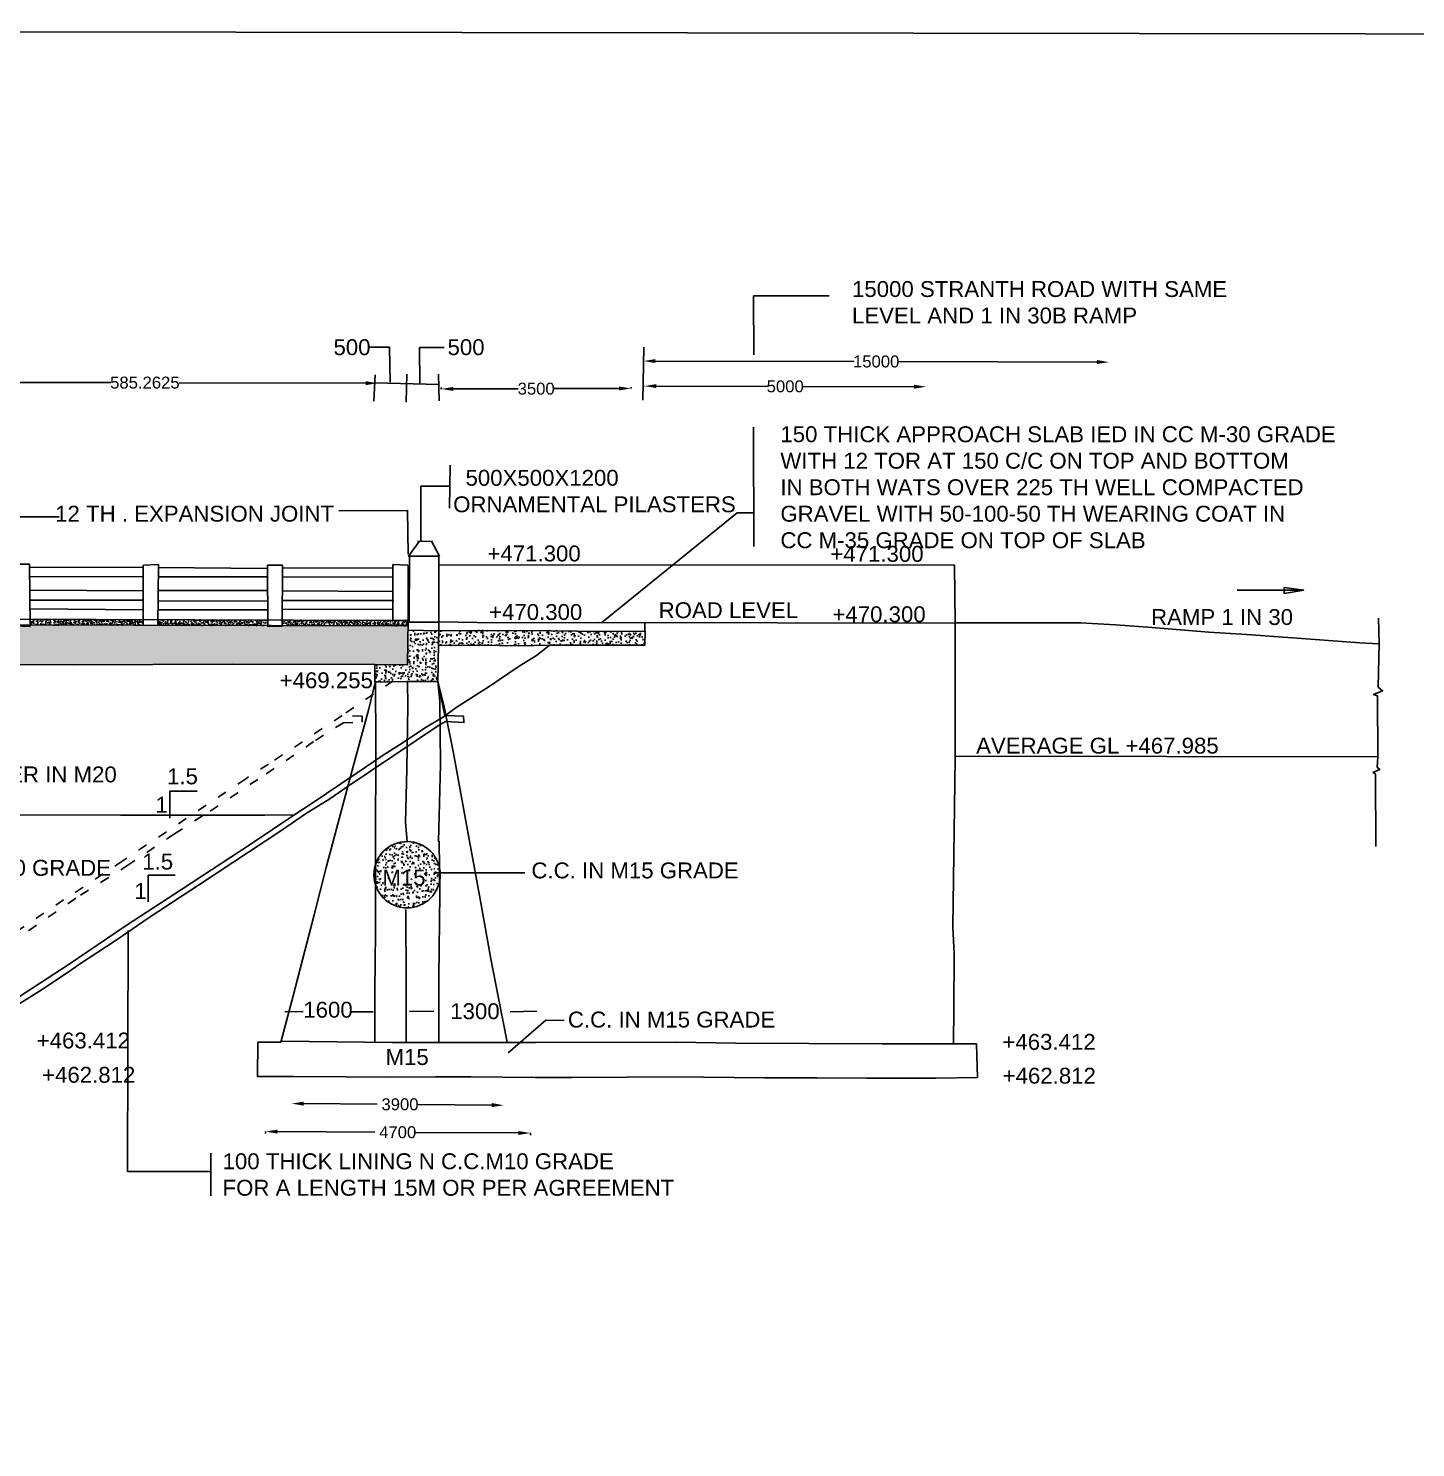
# Model space of a CAD drawing. Header units: metres. Extents: x 27026 to 34132, y 21815 to 26277.
# Drawn here: x 29894 to 31639, y 24492 to 26277 of the extents above; entities that cross this region are included whole.
import ezdxf

# ---------------------------------------------------------------- set-up
doc = ezdxf.new("R2010")
doc.units = ezdxf.units.M
doc.header["$MEASUREMENT"] = 0
doc.linetypes.add('ACAD_ISO03W100', pattern=[30, 12, -18])
doc.layers.add('DRAWING', color=2, linetype='Continuous')
doc.styles.get("Standard").update_dxf_attribs({"font": 'arial.ttf'})
doc.dimstyles.get("Standard").update_dxf_attribs({"dimtxt": 0.18, "dimasz": 0.18, "dimexe": 0.18, "dimexo": 0.0625, "dimgap": 0.09, "dimtad": 0, "dimtih": 1, "dimtoh": 1, "dimdec": 4, "dimzin": 0, "dimdsep": 46, "dimlunit": 6, "dimtxsty": 'Standard', "dimcen": 0.09, "dimadec": 0, "dimazin": 0, "dimtfac": 1, "dimtdec": 4, "dimtofl": 0, "dimtmove": 0, "dimatfit": 3, "dimfxl": 1, "dimtolj": 1, "dimtzin": 0, "dimarcsym": 0})
pattern_1 = [(50, (0, 0), (14.3452037, -1.2550427), [1.5, -16.5]), (355, (0, 0), (-2.7750267, 15.0438427), [1.2, -13.2]), (100.451444, (1.195, -0.105), (11.570177, 13.7888), [1.274804, -14.022842]), (46.1842, (0, 4), (21.344827, -3.310386), [2.25, -24.75]), (96.635635, (1.779, 3.724), (18.693239, 19.482372), [1.912207, -21.034275]), (351.184164, (0, 4), (18.693239, 19.482372), [1.8, -19.8]), (21, (2, 3), (11.938141, -8.0523778), [1.5, -16.5]), (326, (2, 3), (4.8663066, 14.503001), [1.2, -13.2]), (71.451445, (2.995, 2.329), (16.8044475, 6.450623), [1.274804, -14.022842]), (37.5, (0, 0), (0.2431971, 6.6578771), [0, -13.04, 0, -13.4, 0, -13.25]), (7.5, (0, 0), (5.2613907, 7.8882342), [0, -7.64, 0, -12.74, 0, -5.05]), (327.5, (-4.46, 0), (10.6764487, -0.4510974), [0, -5, 0, -15.6, 0, -20.7]), (317.5, (-6.46, 0), (11.6637234, 2.0020996), [0, -6.5, 0, -10.36, 0, -14.7])]
pattern_2 = [(50, (0, 0), (7.1726018, -0.62752135), [0.75, -8.25]), (355, (0, 0), (-1.3875133, 7.5219213), [0.6, -6.6]), (100.451444, (0.598, -0.052), (5.7850885, 6.8943999), [0.6374019, -7.0114211]), (46.1842, (0, 2), (10.6724133, -1.6551928), [1.125, -12.375]), (96.635635, (0.889, 1.862), (9.3466195, 9.741186), [0.9561034, -10.5171376]), (351.184164, (0, 2), (9.3466195, 9.741186), [0.9, -9.9]), (21, (1, 1.5), (5.9690705, -4.0261889), [0.75, -8.25]), (326, (1, 1.5), (2.4331533, 7.2515005), [0.6, -6.6]), (71.451445, (1.4974, 1.1645), (8.4022238, 3.2253115), [0.6374019, -7.0114211]), (37.5, (0, 0), (0.12159855, 3.32893854), [0, -6.52, 0, -6.7, 0, -6.625]), (7.5, (0, 0), (2.63069537, 3.94411712), [0, -3.82, 0, -6.37, 0, -2.525]), (327.5, (-2.23, 0), (5.33822436, -0.22554872), [0, -2.5, 0, -7.8, 0, -10.35]), (317.5, (-3.23, 0), (5.8318617, 1.0010498), [0, -3.25, 0, -5.18, 0, -7.35])]

# ---------------------------------------------------------------- blocks, each defined once
blk = doc.blocks.new('*D7')
at = {"layer": 'Defpoints', "color": 0, "transparency": 16777216}
for p in [(29747.8, 25832.1), (30333.1, 25830.7), (30333.1, 25830.7)]:
    blk.add_point(p, dxfattribs=at)
at = {"layer": 'DRAWING', "color": 0, "lineweight": -2, "transparency": 16777216}
for p, q in [((29747.8, 25832), (29747.8, 25831.9)), ((29762.8, 25832), (29997.5, 25831.5)), ((30318.1, 25830.8), (30083.4, 25831.3)), ((30333.1, 25830.7), (30333.1, 25830.6))]:
    blk.add_line(p, q, dxfattribs=at)
at = {"layer": 'DRAWING', "color": 0, "transparency": 16777216}
for points in [[(29762.8, 25834.5), (29762.8, 25829.5), (29747.8, 25832.1)], [(30318.1, 25833.3), (30318, 25828.3), (30333.1, 25830.7)]]:
    blk.add_solid(points, dxfattribs=at)
at = {"layer": 'DRAWING', "color": 0, "transparency": 16777216, "insert": (30040.4, 25831.4), "char_height": 15, "attachment_point": 5}
blk.add_mtext('\\A1;585.2625', dxfattribs=at)
blk = doc.blocks.new('*D8')
at = {"layer": 'Defpoints', "color": 0, "transparency": 16777216}
for p in [(30667.7, 25858.6), (31253, 25857.3), (31253, 25857.3)]:
    blk.add_point(p, dxfattribs=at)
at = {"layer": 'DRAWING', "color": 0, "lineweight": -2, "transparency": 16777216}
for p, q in [((30667.7, 25858.6), (30667.7, 25858.5)), ((30682.7, 25858.6), (30932.8, 25858)), ((31238, 25857.4), (30987.9, 25857.9)), ((31253, 25857.3), (31253, 25857.1))]:
    blk.add_line(p, q, dxfattribs=at)
at = {"layer": 'DRAWING', "color": 0, "transparency": 16777216}
for points in [[(30682.7, 25861.1), (30682.7, 25856.1), (30667.7, 25858.6)], [(31238, 25859.9), (31238, 25854.9), (31253, 25857.3)]]:
    blk.add_solid(points, dxfattribs=at)
at = {"layer": 'DRAWING', "color": 0, "transparency": 16777216, "insert": (30960.3, 25858), "char_height": 15, "attachment_point": 5}
blk.add_mtext('\\A1;15000', dxfattribs=at)
blk = doc.blocks.new('*D9')
at = {"layer": 'Defpoints', "color": 0, "transparency": 16777216}
for p in [(30413.3, 25825.3), (30651.9, 25826), (30651.9, 25824.2)]:
    blk.add_point(p, dxfattribs=at)
at = {"layer": 'DRAWING', "color": 0, "lineweight": -2, "transparency": 16777216}
for p, q in [((30413.3, 25825.2), (30413.3, 25823.3)), ((30428.3, 25823.5), (30510.1, 25823.7)), ((30636.9, 25824.1), (30555, 25823.9)), ((30651.9, 25825.9), (30651.9, 25824))]:
    blk.add_line(p, q, dxfattribs=at)
at = {"layer": 'DRAWING', "color": 0, "transparency": 16777216}
for points in [[(30428.3, 25826), (30428.3, 25821), (30413.3, 25823.5)], [(30636.8, 25826.6), (30636.9, 25821.6), (30651.9, 25824.2)]]:
    blk.add_solid(points, dxfattribs=at)
at = {"layer": 'DRAWING', "color": 0, "transparency": 16777216, "insert": (30532.6, 25823.8), "char_height": 15, "attachment_point": 5}
blk.add_mtext('\\A1;3500', dxfattribs=at)
blk = doc.blocks.new('*D14')
at = {"layer": 'Defpoints', "color": 0, "transparency": 16777216}
for p in [(30668.9, 25827.1), (31022.9, 25826.3), (31022.9, 25826.3)]:
    blk.add_point(p, dxfattribs=at)
at = {"layer": 'DRAWING', "color": 0, "lineweight": -2, "transparency": 16777216}
for p, q in [((30668.9, 25827.2), (30668.9, 25827.3)), ((30683.9, 25827.1), (30823.4, 25826.8)), ((31007.9, 25826.3), (30868.4, 25826.7)), ((31022.9, 25826.4), (31022.9, 25826.5))]:
    blk.add_line(p, q, dxfattribs=at)
at = {"layer": 'DRAWING', "color": 0, "transparency": 16777216}
for points in [[(30683.9, 25829.6), (30683.9, 25824.6), (30668.9, 25827.1)], [(31007.9, 25828.8), (31007.9, 25823.8), (31022.9, 25826.3)]]:
    blk.add_solid(points, dxfattribs=at)
at = {"layer": 'DRAWING', "color": 0, "transparency": 16777216, "insert": (30845.9, 25826.7), "char_height": 15, "attachment_point": 5}
blk.add_mtext('\\A1;5000', dxfattribs=at)
blk = doc.blocks.new('*D15')
at = {"layer": 'Defpoints', "color": 0, "transparency": 16777216}
for p in [(30225, 24924.4), (30491.8, 24922.3), (30491.8, 24922.3)]:
    blk.add_point(p, dxfattribs=at)
at = {"layer": 'DRAWING', "color": 0, "lineweight": -2, "transparency": 16777216}
for p, q in [((30225, 24924.5), (30225, 24924.6)), ((30240, 24924.3), (30332.6, 24923.6)), ((30476.8, 24922.5), (30384.2, 24923.2)), ((30491.8, 24922.4), (30491.8, 24922.5))]:
    blk.add_line(p, q, dxfattribs=at)
at = {"layer": 'DRAWING', "color": 0, "transparency": 16777216}
for points in [[(30240.1, 24926.8), (30240, 24921.8), (30225, 24924.4)], [(30476.8, 24925), (30476.8, 24920), (30491.8, 24922.3)]]:
    blk.add_solid(points, dxfattribs=at)
at = {"layer": 'DRAWING', "color": 0, "transparency": 16777216, "insert": (30358.4, 24923.4), "char_height": 15, "attachment_point": 5}
blk.add_mtext('\\A1; 3900', dxfattribs=at)
blk = doc.blocks.new('*D17')
at = {"layer": 'Defpoints', "color": 0, "transparency": 16777216}
for p in [(30192.2, 24886.6), (30525.3, 24887.4), (30525.3, 24884.7)]:
    blk.add_point(p, dxfattribs=at)
at = {"layer": 'DRAWING', "color": 0, "lineweight": -2, "transparency": 16777216}
for p, q in [((30192.2, 24886.6), (30192.2, 24889.4)), ((30207.2, 24889.1), (30329.7, 24888.4)), ((30510.3, 24887.4), (30381.3, 24888.2)), ((30525.3, 24884.8), (30525.3, 24887.5))]:
    blk.add_line(p, q, dxfattribs=at)
at = {"layer": 'DRAWING', "color": 0, "transparency": 16777216}
for points in [[(30207.2, 24891.6), (30207.2, 24886.6), (30192.2, 24889.2)], [(30510.3, 24889.9), (30510.3, 24884.9), (30525.3, 24887.4)]]:
    blk.add_solid(points, dxfattribs=at)
at = {"layer": 'DRAWING', "color": 0, "transparency": 16777216, "insert": (30355.5, 24888.3), "char_height": 15, "attachment_point": 5}
blk.add_mtext('\\A1; 4700', dxfattribs=at)

msp = doc.modelspace()

# ---------------------------------------------------------------- hatches: boundary and pattern name
at = {"layer": 'DRAWING'}
h = msp.add_hatch(dxfattribs=at)
h.set_pattern_fill('AR-CONC', scale=2)
h.set_pattern_definition(pattern_1)
h.paths.add_polyline_path([(30371.59606, 25525.50194), (30213.06653, 25525.83184), (30213.06358, 25524.93692), (30194.99394, 25524.93692), (30194.98775, 25525.86947), (30056.84412, 25526.15695), (30056.8421, 25525.92852), (30046.5859, 25526.1783), (29895.88771, 25526.4919), (29895.89744, 25524.77424), (29876.94195, 25525.6756), (29876.94694, 25526.53132), (29706.45379, 25526.88612), (29706.45379, 25478.63257), (29743.79682, 25477.72304), (29950.0545, 25476.42095), (30150.69794, 25477.05886), (30330.23601, 25476.6448), (30370.87049, 25476.23075)])
h = msp.add_hatch(dxfattribs=at)
h.set_pattern_fill('AR-CONC')
h.set_pattern_definition(pattern_2)
h.paths.add_polyline_path([(30038.33798, 25533.14224), (29895.84746, 25533.5989), (29895.8877, 25526.49343), (30038.33798, 25526.19653)])
h = msp.add_hatch(dxfattribs=at)
h.set_pattern_fill('AR-CONC')
h.set_pattern_definition(pattern_2)
h.paths.add_polyline_path([(30194.94284, 25532.64035), (30056.90531, 25533.08273), (30056.84413, 25526.15796), (30194.98775, 25525.87003)])
h = msp.add_hatch(dxfattribs=at)
h.set_pattern_fill('AR-CONC')
h.set_pattern_definition(pattern_2)
h.paths.add_polyline_path([(30371.69376, 25532.13671), (30352.09267, 25532.13671), (30213.08883, 25532.5822), (30213.06653, 25525.83235), (30371.59606, 25525.50194)])
h = msp.add_hatch(dxfattribs=at)
h.set_pattern_fill('AR-CONC', scale=2)
h.set_pattern_definition(pattern_1)
h.paths.add_polyline_path([(30409.75783, 25502.1129), (30410.16054, 25518.9992), (30371.51383, 25519.918), (30370.87049, 25476.23075), (30330.23601, 25476.6448), (30329.50819, 25476.64648), (30329.50819, 25454.64756), (30370.7035, 25455.2646), (30370.70351, 25455.26397), (30408.729, 25455.26397)])
h = msp.add_hatch(dxfattribs=at)
h.set_pattern_fill('AR-CONC', scale=2)
h.set_pattern_definition(pattern_1)
h.paths.add_polyline_path([(30669.20938, 25518.8962), (30616.08608, 25518.46381), (30551.35225, 25519.20263), (30471.822, 25519.57201), (30410.16945, 25518.99935), (30410.16945, 25500.88008), (30462.38698, 25500.94331), (30549.41571, 25500.94082), (30549.7214, 25500.94625), (30602.494, 25500.94625), (30637.08865, 25501.12012), (30669.10689, 25500.9374)])
h = msp.add_hatch(dxfattribs=at)
h.set_pattern_fill('AR-CONC', scale=2)
h.set_pattern_definition(pattern_1)
h.paths.add_polyline_path([(30330.45182, 25225.14267), (30330.41759, 25199.581, 0.7722248554), (30411.12819, 25203.94105), (30410.97744, 25221.38226, 0.7642881123)])
h.paths.add_polyline_path([(30332.07278, 25187.71461), (30396.42476, 25187.71461), (30396.42476, 25228.9288), (30332.07278, 25228.9288)], flags=25)

# ---------------------------------------------------------------- linework, layer by layer
at = {"layer": 'DRAWING', "color": 2}
for p, q in [((28390.87684, 25538.42205), (30352.09267, 25532.13671)), ((30371.59606, 25525.50194), (29038.08649, 25528.28129))]:
    msp.add_line(p, q, dxfattribs=at)
msp.add_lwpolyline([(27029.8106, 26277.15991), (34131.91507, 26266.47608), (34122.12694, 21815.15113), (27026.39236, 21829.85152), (27041.73794, 25366.19458), (27029.8106, 26277.15991)], dxfattribs=at)
at = {"layer": 'DRAWING', "color": 0}
for points in [[(30806.46088, 25866.27566), (30806.12204, 25940.49672), (30901.14781, 25940.49672)], [(30321.96127, 25875.96205), (30348.07616, 25876.06742), (30348.79711, 25832.05271)], [(30416.81213, 25875.78971), (30386.00363, 25875.72309), (30386.40027, 25829.88244)], [(30369.98558, 25842.03594), (30369.05137, 25806.98153)], [(30806.04833, 25775.34184), (30806.36954, 25625.42368)], [(30424.3177, 25727.80863), (30423.56018, 25673.65545)], [(30387.38499, 25632.9573), (30387.46755, 25701.03594), (30424.29459, 25701.03594)], [(29710.91277, 25604.2534), (29859.1674, 25662.75244), (29932.4338, 25662.75244)], [(30284.56891, 25670.00426), (30370.90992, 25670.63046), (30371.63905, 25615.45796)], [(30615.00786, 25529.69738), (30785.37192, 25667.58185), (30806.08932, 25667.63653)], [(31414.24252, 25570.24345), (31498.09553, 25570.14388), (31473.41168, 25566.28917), (31473.72917, 25573.75811), (31498.09553, 25570.14388)], [(30106.04913, 25317.39945), (30071.64877, 25317.26625), (30071.77926, 25283.56513)], [(30404.38849, 25214.87555), (30518.53382, 25214.52891)], [(30044.45862, 25178.11021), (30044.54132, 25211.72901), (30078.63236, 25211.64515)], [(30019.30422, 25142.25787), (30018.34173, 24839.05632), (30122.07028, 24839.05632)], [(30216.33142, 25039.65763), (30239.30797, 25040.39482)], [(30298.58513, 25039.65397), (30327.37276, 25039.65397)], [(30373.08355, 25040.42618), (30403.88113, 25040.64806)], [(30499.99155, 25040.0239), (30533.46056, 25040.55581)], [(30497.32868, 24988.19274), (30544.7406, 25029.33662), (30567.69569, 25029.12233)], [(30123.37439, 24861.81216), (30123.25215, 24808.21699)]]:
    msp.add_lwpolyline(points, dxfattribs=at)
at = {"layer": 'DRAWING'}
for points in [[(30668.00265, 25876.16487), (30666.59073, 25809.43468)], [(30330.02934, 25841.29097), (30328.37861, 25808.32661)], [(30409.73539, 25841.99735), (30410.44283, 25808.56206)], [(30329.53034, 25831.32613), (30410.0044, 25829.28323)], [(30385.28797, 25631.64342), (30372.15385, 25613.10062), (30410.87703, 25613.32675), (30401.13962, 25632.09568)], [(30383.53178, 25631.55008), (30402.2088, 25631.87161)], [(30373.40039, 25613.04821), (30372.67594, 25530.21645), (30410.34696, 25530.21645), (30409.98474, 25613.04821)], [(29877.85281, 25603.23924), (29895.45436, 25603.01385), (29895.89744, 25524.77424), (29876.94195, 25525.6756), (29877.39331, 25603.19309)], [(29895.49487, 25599.16449), (30038.33798, 25598.71385)], [(30038.33798, 25601.86862), (30038.33798, 25526.37916), (30056.8421, 25525.92852), (30057.51899, 25602.54466), (30038.5635, 25601.86862)], [(30057.68668, 25598.99761), (30193.72715, 25597.64716)], [(30194.48489, 25601.68784), (30194.99394, 25524.93692), (30213.06358, 25524.93692), (30213.31795, 25601.94194), (30194.48489, 25601.68784)], [(30213.12755, 25598.44134), (30352.00982, 25598.08389)], [(30352.09267, 25602.49806), (30352.09267, 25532.13671), (30371.41912, 25532.13671), (30371.41912, 25601.89498)], [(30352.49539, 25602.49806), (30371.21784, 25601.89498)], [(30410.31843, 25602.11912), (31058.84357, 25601.77904), (31059.52476, 25529.02537), (30612.68845, 25529.70089), (30482.83801, 25529.41403), (30410.32932, 25530.44479)], [(29895.26918, 25587.67213), (30038.78918, 25586.99609)], [(29895.72055, 25570.54611), (30038.5635, 25569.64475)], [(30057.85329, 25587.15973), (30195.4318, 25587.15973)], [(30213.30659, 25586.64586), (30353.08376, 25587.18203)], [(29895.72055, 25557.70168), (30038.33798, 25557.70168)], [(30057.28119, 25556.8838), (30195.14567, 25556.59819)], [(30057.85329, 25570.02237), (30195.4318, 25569.73676)], [(30213.12602, 25557.47121), (30353.44, 25557.29248)], [(30213.48395, 25569.62407), (30353.08207, 25568.55179)], [(29895.49487, 25546.65989), (30038.5635, 25545.75853)], [(30056.85146, 25545.47712), (30194.83407, 25545.678)], [(30213.30491, 25545.85445), (30352.72414, 25546.56935)], [(31592.34447, 25535.15296), (31593.12445, 25503.21263), (31591.81762, 25448.35053), (31597.33046, 25443.81703), (31585.98061, 25439.28354), (31590.84479, 25437.34061), (31591.53855, 25360.7113), (31590.67296, 25347.45723), (31593.84691, 25344.8641), (31585.19081, 25340.83027), (31588.3646, 25339.10147), (31589.04333, 25247.68502)], [(29037.4614, 25480.15909), (29038.67984, 25480.16674), (29078.40684, 25480.16674), (29184.33513, 25479.64949), (29293.7634, 25479.39082), (29432.23496, 25478.62336), (29662.29006, 25479.70823), (29743.79682, 25477.72304), (29950.0545, 25476.42095), (30150.69794, 25477.05886), (30330.23601, 25476.6448), (30370.87049, 25476.23075), (30371.69973, 25532.54186)], [(30329.50819, 25477.04465), (30329.50819, 25454.64756), (30370.66184, 25455.26397), (30408.729, 25455.26397), (30409.75783, 25502.1129), (30410.16945, 25519.37304)], [(30371.17733, 25519.926), (30410.02846, 25519.00234), (30410.25967, 25530.31788)], [(30410.16945, 25500.88008), (30462.38698, 25500.94331), (30510.5306, 25500.2499), (30549.7214, 25500.94625), (30602.494, 25500.94625), (30637.08865, 25501.12012), (30669.12932, 25500.93727), (30669.67871, 25518.85475)], [(30410.49102, 25519.00234), (30471.822, 25519.57201), (30551.35225, 25519.20263), (30616.08608, 25518.46381), (30669.45273, 25518.89818), (30669.2695, 25529.61535)], [(31059.62218, 25532.32633), (31059.83911, 25423.59667), (31059.54286, 25358.03211), (31056.72515, 25146.21285), (31058.45527, 25113.14055), (31057.95788, 25043.87938), (31057.46126, 24999.79584)], [(31059.3181, 25529.37958), (31217.34272, 25529.06467), (31261.36364, 25526.88494), (31302.1141, 25523.61062), (31378.61232, 25517.34582), (31426.37316, 25514.71861), (31512.65542, 25508.44431), (31568.86263, 25503.97817), (31592.61878, 25502.75117)], [(29864.48641, 25047.38631), (29943.92062, 25098.74546), (30018.16802, 25149.33715), (30086.36775, 25193.7264), (30173.96022, 25251.07255), (30227.68265, 25287.46407), (30249.69855, 25301.42744), (30305.98601, 25339.67423), (30340.3045, 25362.93012), (30360.68694, 25375.74157), (30394.13355, 25398.07454), (30415.97916, 25411.13038), (30431.86686, 25422.53352), (30473.31708, 25449.09178), (30511.05039, 25474.54228), (30532.896, 25488.25913), (30549.11478, 25500.65387)], [(29865.66866, 25039.32734), (29907.91712, 25066.01986), (29942.59692, 25088.72044), (29958.02865, 25099.82223), (30002.90075, 25128.94425), (30020.15772, 25141.04021), (30043.38825, 25156.78148), (30087.2694, 25185.73604), (30109.00655, 25200.15174), (30212.63523, 25268.21028), (30242.62743, 25288.88364), (30272.88505, 25307.96673), (30294.64935, 25322.80915), (30411.00989, 25401.03271), (30418.44155, 25405.00831), (30441.79834, 25403.68311), (30441.26751, 25411.63438), (30417.6453, 25412.69459), (30408.88656, 25454.83645)], [(30330.07768, 25454.10881), (30321.83873, 25419.26384), (30302.45612, 25348.30581), (30268.46441, 25221.59094), (30253.21939, 25162.02192), (30226.90619, 25060.00725), (30211.40449, 25001.71831), (30182.60329, 25001.50042), (30182.1866, 24958.27193), (30227.1038, 24958.27193), (30293.65289, 24958.1253), (30348.53655, 24957.58), (30405.96943, 24957.98544), (30450.34061, 24957.84912), (30531.21405, 24957.24198), (30577.51096, 24957.24198), (30646.86625, 24957.68938), (30704.95593, 24957.90749), (30819.77659, 24956.81291), (30885.50949, 24956.81291), (30948.40351, 24956.15866), (31035.40577, 24956.41578), (31087.62269, 24957.34688), (31086.6902, 24999.558), (31056.23037, 24999.558), (30967.95886, 24999.558), (30783.47622, 25000.19215), (30708.88056, 25001.744), (30531.84154, 25001.25103), (30489.36832, 25001.25103), (30407.17455, 25001.25103), (30351.33002, 25001.25103), (30212.14613, 25002.83159)], [(30330.65577, 25454.05655), (30330.93423, 25377.02047), (30330.4821, 25247.75237), (30330.33712, 25139.47813), (30329.83328, 25065.998), (30329.58474, 25001.93479)], [(30370.70679, 25454.98197), (30371.05628, 25424.97229), (30369.97774, 25344.93955), (30368.40596, 25278.59775), (30370.29992, 25253.95747)], [(30408.80969, 25455.97409), (30416.88878, 25423.70303), (30428.51755, 25365.12738), (30448.041, 25259.18032), (30462.25872, 25181.40564), (30475.41617, 25106.35357), (30485.23979, 25057.03437), (30496.11496, 25001.60642)], [(30409.89744, 25254.0461), (30412.2799, 25351.58874), (30411.62924, 25430.77379), (30408.97094, 25455.33096)], [(31059.55915, 25361.63657), (31591.53855, 25360.7113)], [(28516.40744, 25290.31587), (28605.97365, 25291.03518), (28671.28726, 25290.55561), (28800.01773, 25289.74215), (28869.53719, 25289.74215), (29004.90353, 25290.69297), (29064.7359, 25290.50328), (29213.25785, 25290.11741), (29353.10728, 25289.45978), (29453.03378, 25289.44602), (29674.11397, 25288.6104), (29733.41198, 25288.30676), (30009.86202, 25287.06341), (30072.57868, 25287.44758), (30145.29924, 25287.44758), (30191.26583, 25287.06908), (30228.17942, 25287.8291)], [(30409.99808, 25001.67576), (30409.99808, 25083.23164), (30411.26042, 25188.64179), (30410.6917, 25254.44263)], [(30369.04342, 25001.93796), (30369.04342, 25074.25859), (30368.80531, 25168.66147)]]:
    msp.add_lwpolyline(points, dxfattribs=at)
at = {"layer": 'DRAWING', "linetype": 'ACAD_ISO03W100'}
for points in [[(30352.84872, 25456.22142), (30288.53772, 25412.68752), (30196.09058, 25351.5548), (30167.33601, 25333.02975), (30012.76135, 25229.91395), (29938.20957, 25180.53961), (29820.55739, 25101.77142), (29736.3848, 25048.00176)], [(29740.40778, 25039.96723), (29844.69524, 25107.95186), (29959.37292, 25186.62392), (30017.86056, 25223.39748), (30077.67713, 25263.74826), (30122.54861, 25292.48721), (30193.13019, 25339.31037), (30255.00473, 25381.32562), (30290.14955, 25403.56901), (30313.84755, 25404.42333), (30313.59348, 25411.77601), (30288.39534, 25412.37107)]]:
    msp.add_lwpolyline(points, dxfattribs=at)
at = {"layer": 'DRAWING', "color": 7}
msp.add_circle((30370.2031, 25212.30858), 41.77174, dxfattribs=at)

# ---------------------------------------------------------------- texts
at = {"layer": 'DRAWING', "char_height": 20, "attachment_point": 1}
for s, width, heights, insert in [('{\\C0;15000 STRANTH ROAD WITH SAME \\PLEVEL AND 1 IN 30B RAMP }', 494.2244577, [0], (30929.89359, 25959.22699)), ('{\\C0;500}', 494.2244577, [0], (30277.64446, 25886.06495)), ('{\\C0;500}', 494.2244577, [0], (30421.12567, 25886.06495)), ('{\\C0;150 THICK APPROACH SLAB IED IN CC M-30 GRADE\\PWITH 12 TOR AT 150 C/C ON TOP AND BOTTOM\\PIN BOTH WATS OVER 225 TH WELL COMPACTED\\PGRAVEL WITH 50-100-50 TH WEARING COAT IN \\PCC M-35 GRADE ON TOP OF SLAB }', 1407.1779884, [195.35788], (30839.81982, 25776.54686)), ('{\\C0;  500X500X1200 \\PORNAMENTAL PILASTERS  }', 494.2244577, [0], (30428.21041, 25721.71797)), ('{\\C0;12 TH . EXPANSION JOINT }', 494.2244577, [0], (29927.54915, 25676.57753)), ('{\\C0;+471.300}', 494.2244577, [0], (30471.33692, 25626.54427)), ('{\\C0;+471.300}', 494.2244577, [0], (30902.66414, 25626.01511)), ('{\\C0;+470.300}', 494.2244577, [0], (30473.32982, 25552.86308)), ('{\\C0;ROAD LEVEL}', 494.2244577, [0], (30686.66253, 25555.15867)), ('{\\C0;+470.300}', 494.2244577, [0], (30905.27816, 25550.00907)), ('{\\C0;RAMP 1 IN 30  }', 494.2244577, [0], (31306.11863, 25546.55204)), ('{\\C0;+469.255}', 494.2244577, [0], (30209.93045, 25466.97066)), ('{\\C0;AVERAGE GL +467.985}', 494.2244577, [0], (31086.03532, 25384.72907)), ('{\\C0;RCC PIER IN M20}', 494.2244577, [0], (29773.71607, 25348.54617)), ('{\\C0;1.5}', 494.2244577, [0], (30068.27328, 25346.09213)), ('{\\C0;1  }', 494.2244577, [0], (30053.67856, 25310.45573)), ('{\\C0;RCC M20 GRADE  }', 494.2244577, [0], (29768.08582, 25230.9951)), ('{\\C0;1.5}', 494.2244577, [0], (30037.12647, 25238.81111)), ('{\\C0;M15 }', 494.2244577, [0], (30339.14645, 25218.71734)), ('{\\C0;C.C. IN M15 GRADE }', 494.2244577, [0], (30526.62993, 25227.72985)), ('{\\C0;1  }', 494.2244577, [0], (30027.10329, 25201.81813)), ('{\\C0;1  }', 494.2244577, [0], (30027.10329, 25201.81813)), ('{\\C0;1  }', 494.2244577, [0], (30027.10329, 25201.81813)), ('{\\C0;1  }', 494.2244577, [0], (30027.10329, 25201.81813)), ('{\\C0;1  }', 494.2244577, [0], (30027.10329, 25201.81813)), ('{\\C0;1  }', 494.2244577, [0], (30027.10329, 25201.81813)), ('{\\C0;1  }', 494.2244577, [0], (30027.10329, 25201.81813)), ('{\\C0;1600  }', 494.2244577, [0], (30239.66937, 25052.48632)), ('{\\C0;1300 }', 494.2244577, [0], (30424.54243, 25050.6092)), ('{\\C0;C.C. IN M15 GRADE }', 494.2244577, [0], (30572.50344, 25040.10511)), ('{\\C0;+463.412}', 494.2244577, [0], (29904.314, 25013.74628)), ('{\\C0;+463.412}', 494.2244577, [0], (31119.09512, 25012.03128)), ('{\\C0;M15 }', 494.2244577, [0], (30343.12287, 24992.93611)), ('{\\C0;+462.812}', 494.2244577, [0], (29911.0542, 24970.57643)), ('{\\C0;+462.812}', 494.2244577, [0], (31119.4046, 24969.47773)), ('{\\C0;100 THICK LINING N C.C.M10 GRADE\\PFOR A LENGTH 15M OR PER AGREEMENT }', 572.8421381, [0], (30138.14457, 24861.81216))]:
    msp.add_mtext_dynamic_manual_height_columns(s, width=width, gutter_width=450.8517, heights=heights, dxfattribs=dict(at, insert=insert))

# ---------------------------------------------------------------- dimensions: what is measured, and where the dimension line sits
at = {"layer": 'DRAWING', "color": 0}
for p1, p2, distance, text, picture, middle in [((30667.70706, 25858.6477), (31252.96802, 25857.32257), -0.00473, '15000', '*D8', (30960.33753, 25857.9804)), ((30413.2675, 25825.27273), (30651.8512, 25825.97781), -1.80947, '3500', '*D9', (30532.5647, 25823.81581)), ((30668.89866, 25827.11818), (31022.91256, 25826.31191), 0.00309, '5000', '*D14', (30845.90561, 25826.71814)), ((30225.03668, 24924.43959), (30491.82047, 24922.34335), 0, ' 3900', '*D15', (30358.42858, 24923.39147))]:
    dim = msp.add_aligned_dim(p1=p1, p2=p2, distance=distance, text=text, dimstyle='Standard', override={"dimtxt": 15, "dimasz": 15}, dxfattribs=at)
    dim.commit()
    dim.dimension.update_dxf_attribs({"geometry": picture, "text_midpoint": middle})
dim = msp.add_aligned_dim(p1=(29747.79036, 25832.06097), p2=(30333.05132, 25830.73584), distance=-0.00473, dimstyle='Standard', override={"dimtxt": 15, "dimasz": 15}, dxfattribs=at)
dim.commit()
dim.dimension.update_dxf_attribs({"geometry": '*D7', "text_midpoint": (30040.42083, 25831.39367)})
dim = msp.add_linear_dim(base=(30525.27889, 24887.35305), p1=(30192.15549, 24886.55903), p2=(30525.26397, 24884.69175), angle=359.67882447, text=' 4700', dimstyle='Standard', override={"dimtxt": 15, "dimasz": 15}, dxfattribs=at)
dim.commit()
dim.dimension.update_dxf_attribs({"geometry": '*D17', "text_midpoint": (30355.52968, 24888.30461), "dimtype": 161})

doc.saveas('drawing.dxf')
